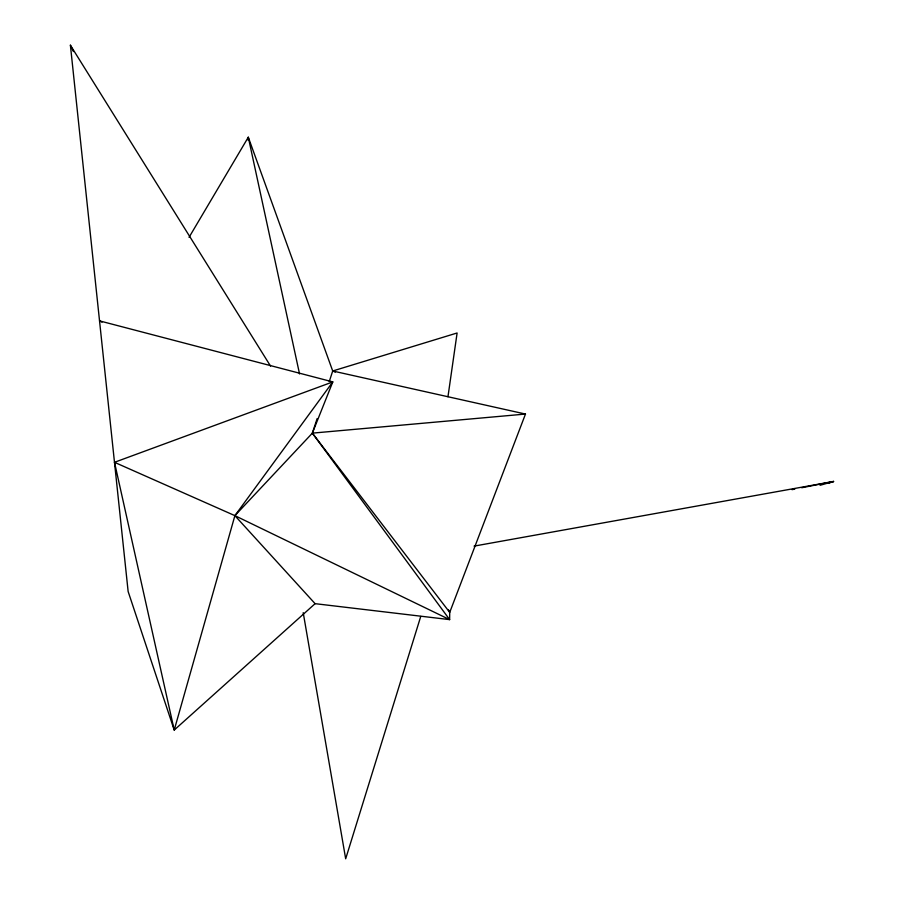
<?xml version="1.0" encoding="UTF-8"?>
<svg xmlns="http://www.w3.org/2000/svg" width="904" height="904" viewBox="0 0 904 904"><rect width="100%" height="100%" fill="white"/><g stroke="black" fill="none" stroke-linecap="round" stroke-linejoin="round"><path stroke-width="1.36" d="M248.012 140.018L248.295 137.216L332.706 370.99L329.248 381.567M447.966 396.72L457.108 332.988L332.706 370.99L335.282 372.086M420.744 616.438L345.678 858.8L303.213 612.675M317.134 418.597L312.366 433.14L234.893 515.642L174.223 730.059L128.142 591.521L70.399 45.2L270.545 366.086M332.706 370.99L525.473 414.055L449.717 612.404L449.627 619.613L315.101 603.669L234.893 515.642L114.492 462.306L174.223 730.059L315.101 603.669M189.049 237.334L248.295 137.216L299.552 373.962M114.492 462.306L332.796 381.906L312.366 433.14L449.627 619.613L234.893 515.642L332.796 381.906L99.542 320.875L102.028 322.186M828.29 483.335L833.601 481.459L474.058 546.118M820.052 485.29L833.601 481.459L801.735 487.742M792.028 489.652L794.797 489.098M525.473 414.055L312.366 433.14L449.717 612.404L448.486 609.861M70.399 45.2L73.427 51.562"/></g></svg>
